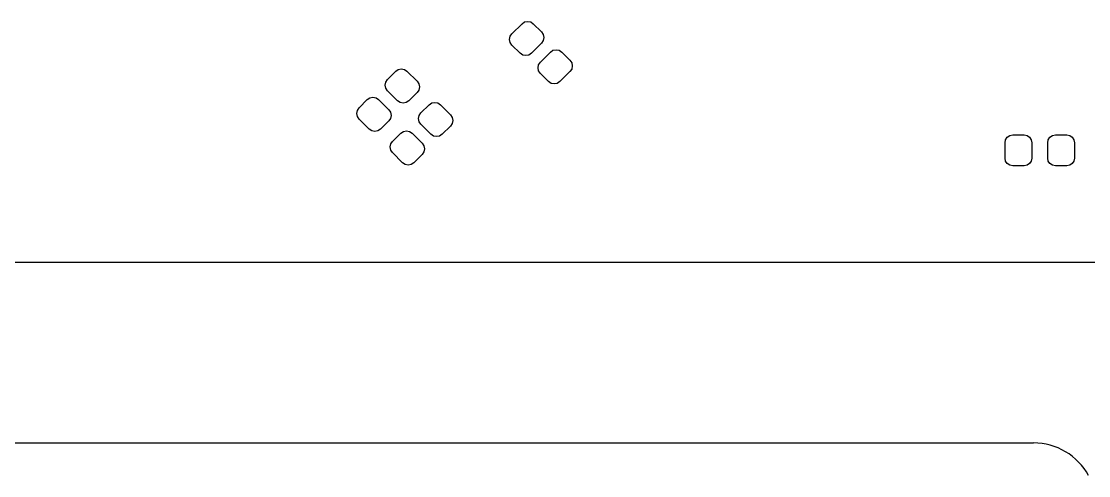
# Model space of a CAD drawing. Extents: x -27 to 356, y -111 to 35.
# Drawn here: x 250.42 to 275.97, y 7.02 to 17.89 of the extents above; entities that cross this region are included whole.
import ezdxf

# ---------------------------------------------------------------- set-up
doc = ezdxf.new("R2010")
doc.units = 0
doc.layers.add('BLACK', color=7, linetype='CONTINUOUS')

msp = doc.modelspace()

# ---------------------------------------------------------------- linework, layer by layer
at = {"layer": 'BLACK', "linetype": 'CONTINUOUS'}
for p, q in [((262.469, 17.8745), (262.542, 17.889)), ((262.542, 17.889), (262.615, 17.8745)), ((262.167, 17.5927), (262.407, 17.8331)), ((262.407, 17.8331), (262.469, 17.8745)), ((262.615, 17.8745), (262.677, 17.8331)), ((262.677, 17.8331), (262.875, 17.6351)), ((262.875, 17.6351), (262.917, 17.5731)), ((262.111, 17.4576), (262.126, 17.5307)), ((262.126, 17.3845), (262.111, 17.4576)), ((262.126, 17.5307), (262.167, 17.5927)), ((262.167, 17.3226), (262.126, 17.3845)), ((262.917, 17.4269), (262.875, 17.365)), ((262.917, 17.5731), (262.931, 17.5)), ((262.931, 17.5), (262.917, 17.4269)), ((262.365, 17.1246), (262.167, 17.3226)), ((262.427, 17.0832), (262.365, 17.1246)), ((262.635, 17.1246), (262.573, 17.0832)), ((262.875, 17.365), (262.635, 17.1246)), ((262.846, 16.9138), (263.086, 17.1543)), ((263.086, 17.1543), (263.148, 17.1957)), ((263.148, 17.1957), (263.221, 17.2102)), ((263.221, 17.2102), (263.294, 17.1957)), ((263.294, 17.1957), (263.356, 17.1543)), ((263.356, 17.1543), (263.554, 16.9563)), ((262.5, 17.0686), (262.427, 17.0832)), ((262.573, 17.0832), (262.5, 17.0686)), ((262.804, 16.8519), (262.846, 16.9138)), ((263.554, 16.9563), (263.596, 16.8943)), ((263.596, 16.8943), (263.61, 16.8212)), ((259.185, 16.4957), (259.383, 16.6937)), ((259.383, 16.6937), (259.445, 16.7351)), ((259.445, 16.7351), (259.518, 16.7496)), ((259.518, 16.7496), (259.591, 16.7351)), ((259.591, 16.7351), (259.653, 16.6937)), ((259.653, 16.6937), (259.894, 16.4533)), ((262.79, 16.7788), (262.804, 16.8519)), ((262.804, 16.7057), (262.79, 16.7788)), ((262.846, 16.6437), (262.804, 16.7057)), ((263.044, 16.4457), (262.846, 16.6437)), ((263.554, 16.6862), (263.314, 16.4457)), ((263.596, 16.7481), (263.554, 16.6862)), ((263.61, 16.8212), (263.596, 16.7481)), ((259.129, 16.3606), (259.144, 16.4337)), ((259.144, 16.2875), (259.129, 16.3606)), ((259.144, 16.4337), (259.185, 16.4957)), ((259.894, 16.4533), (259.935, 16.3913)), ((259.935, 16.3913), (259.95, 16.3182)), ((263.106, 16.4043), (263.044, 16.4457)), ((263.179, 16.3898), (263.106, 16.4043)), ((263.252, 16.4043), (263.179, 16.3898)), ((263.314, 16.4457), (263.252, 16.4043)), ((259.185, 16.2256), (259.144, 16.2875)), ((259.426, 15.9852), (259.185, 16.2256)), ((259.894, 16.1831), (259.696, 15.9852)), ((259.935, 16.2451), (259.894, 16.1831)), ((259.95, 16.3182), (259.935, 16.2451)), ((258.506, 15.8169), (258.704, 16.0148)), ((258.704, 16.0148), (258.766, 16.0563)), ((258.766, 16.0563), (258.839, 16.0708)), ((258.839, 16.0708), (258.912, 16.0563)), ((258.912, 16.0563), (258.974, 16.0148)), ((258.974, 16.0148), (259.215, 15.7744)), ((259.488, 15.9437), (259.426, 15.9852)), ((259.561, 15.9292), (259.488, 15.9437)), ((259.634, 15.9437), (259.561, 15.9292)), ((259.696, 15.9852), (259.634, 15.9437)), ((259.985, 15.6957), (260.183, 15.8937)), ((260.183, 15.8937), (260.245, 15.9351)), ((260.245, 15.9351), (260.318, 15.9496)), ((260.318, 15.9496), (260.391, 15.9351)), ((260.391, 15.9351), (260.453, 15.8937)), ((260.453, 15.8937), (260.694, 15.6533)), ((258.45, 15.6818), (258.465, 15.7549)), ((258.465, 15.6087), (258.45, 15.6818)), ((258.465, 15.7549), (258.506, 15.8169)), ((258.506, 15.5467), (258.465, 15.6087)), ((259.215, 15.7744), (259.256, 15.7125)), ((259.256, 15.7125), (259.271, 15.6394)), ((259.271, 15.6394), (259.256, 15.5663)), ((259.929, 15.5606), (259.944, 15.6337)), ((259.944, 15.6337), (259.985, 15.6957)), ((260.694, 15.6533), (260.735, 15.5913)), ((260.735, 15.5913), (260.75, 15.5182)), ((258.747, 15.3063), (258.506, 15.5467)), ((259.215, 15.5043), (259.017, 15.3063)), ((259.256, 15.5663), (259.215, 15.5043)), ((259.944, 15.4875), (259.929, 15.5606)), ((259.985, 15.4256), (259.944, 15.4875)), ((260.226, 15.1852), (259.985, 15.4256)), ((260.694, 15.3831), (260.496, 15.1852)), ((260.735, 15.4451), (260.694, 15.3831)), ((260.75, 15.5182), (260.735, 15.4451)), ((258.809, 15.2649), (258.747, 15.3063)), ((258.882, 15.2504), (258.809, 15.2649)), ((258.955, 15.2649), (258.882, 15.2504)), ((259.017, 15.3063), (258.955, 15.2649)), ((259.306, 15.0169), (259.504, 15.2148)), ((259.504, 15.2148), (259.566, 15.2563)), ((259.566, 15.2563), (259.639, 15.2708)), ((259.639, 15.2708), (259.712, 15.2563)), ((259.712, 15.2563), (259.774, 15.2148)), ((259.774, 15.2148), (260.015, 14.9744)), ((260.288, 15.1437), (260.226, 15.1852)), ((260.361, 15.1292), (260.288, 15.1437)), ((260.434, 15.1437), (260.361, 15.1292)), ((260.496, 15.1852), (260.434, 15.1437)), ((273.983, 15.0562), (274.023, 15.1165)), ((274.023, 15.1165), (274.084, 15.1568)), ((274.084, 15.1568), (274.155, 15.171)), ((274.155, 15.171), (274.425, 15.171)), ((274.425, 15.171), (274.496, 15.1568)), ((274.496, 15.1568), (274.557, 15.1165)), ((274.557, 15.1165), (274.597, 15.0562)), ((275.003, 15.0562), (275.043, 15.1165)), ((275.043, 15.1165), (275.104, 15.1568)), ((275.104, 15.1568), (275.175, 15.171)), ((275.175, 15.171), (275.445, 15.171)), ((275.445, 15.171), (275.516, 15.1568)), ((275.516, 15.1568), (275.577, 15.1165)), ((275.577, 15.1165), (275.617, 15.0562)), ((259.25, 14.8818), (259.265, 14.9549)), ((259.265, 14.8087), (259.25, 14.8818)), ((259.265, 14.9549), (259.306, 15.0169)), ((260.015, 14.9744), (260.056, 14.9125)), ((260.056, 14.9125), (260.071, 14.8394)), ((260.071, 14.8394), (260.056, 14.7663)), ((273.969, 14.985), (273.983, 15.0562)), ((273.969, 14.615), (273.969, 14.985)), ((274.597, 15.0562), (274.611, 14.985)), ((274.611, 14.985), (274.611, 14.615)), ((274.989, 14.985), (275.003, 15.0562)), ((274.989, 14.615), (274.989, 14.985)), ((275.617, 15.0562), (275.631, 14.985)), ((275.631, 14.985), (275.631, 14.615)), ((259.306, 14.7467), (259.265, 14.8087)), ((259.547, 14.5063), (259.306, 14.7467)), ((260.015, 14.7043), (259.817, 14.5063)), ((260.056, 14.7663), (260.015, 14.7043)), ((273.983, 14.5438), (273.969, 14.615)), ((274.611, 14.615), (274.597, 14.5438)), ((275.003, 14.5438), (274.989, 14.615)), ((275.631, 14.615), (275.617, 14.5438)), ((259.609, 14.4649), (259.547, 14.5063)), ((259.682, 14.4504), (259.609, 14.4649)), ((259.755, 14.4649), (259.682, 14.4504)), ((259.817, 14.5063), (259.755, 14.4649)), ((274.023, 14.4835), (273.983, 14.5438)), ((274.084, 14.4432), (274.023, 14.4835)), ((274.155, 14.429), (274.084, 14.4432)), ((274.425, 14.429), (274.155, 14.429)), ((274.496, 14.4432), (274.425, 14.429)), ((274.557, 14.4835), (274.496, 14.4432)), ((274.597, 14.5438), (274.557, 14.4835)), ((275.043, 14.4835), (275.003, 14.5438)), ((275.104, 14.4432), (275.043, 14.4835)), ((275.175, 14.429), (275.104, 14.4432)), ((275.445, 14.429), (275.175, 14.429)), ((275.516, 14.4432), (275.445, 14.429)), ((275.577, 14.4835), (275.516, 14.4432)), ((275.617, 14.5438), (275.577, 14.4835)), ((231.168, 12.125), (347.875, 12.125)), ((231.168, 12.125), (347.875, 12.125)), ((199.112, 7.8), (274.651, 7.8)), ((199.112, 7.8), (274.651, 7.8))]:
    msp.add_line(p, q, dxfattribs=at)
at = {"layer": 'BLACK'}
msp.add_arc((274.651, 6.3), 1.5, 28.4788, 89.9989, dxfattribs=at)
msp.add_arc((274.651, 6.3), 1.5, 28.4788, 89.9989, dxfattribs=at)

doc.saveas('drawing.dxf')
